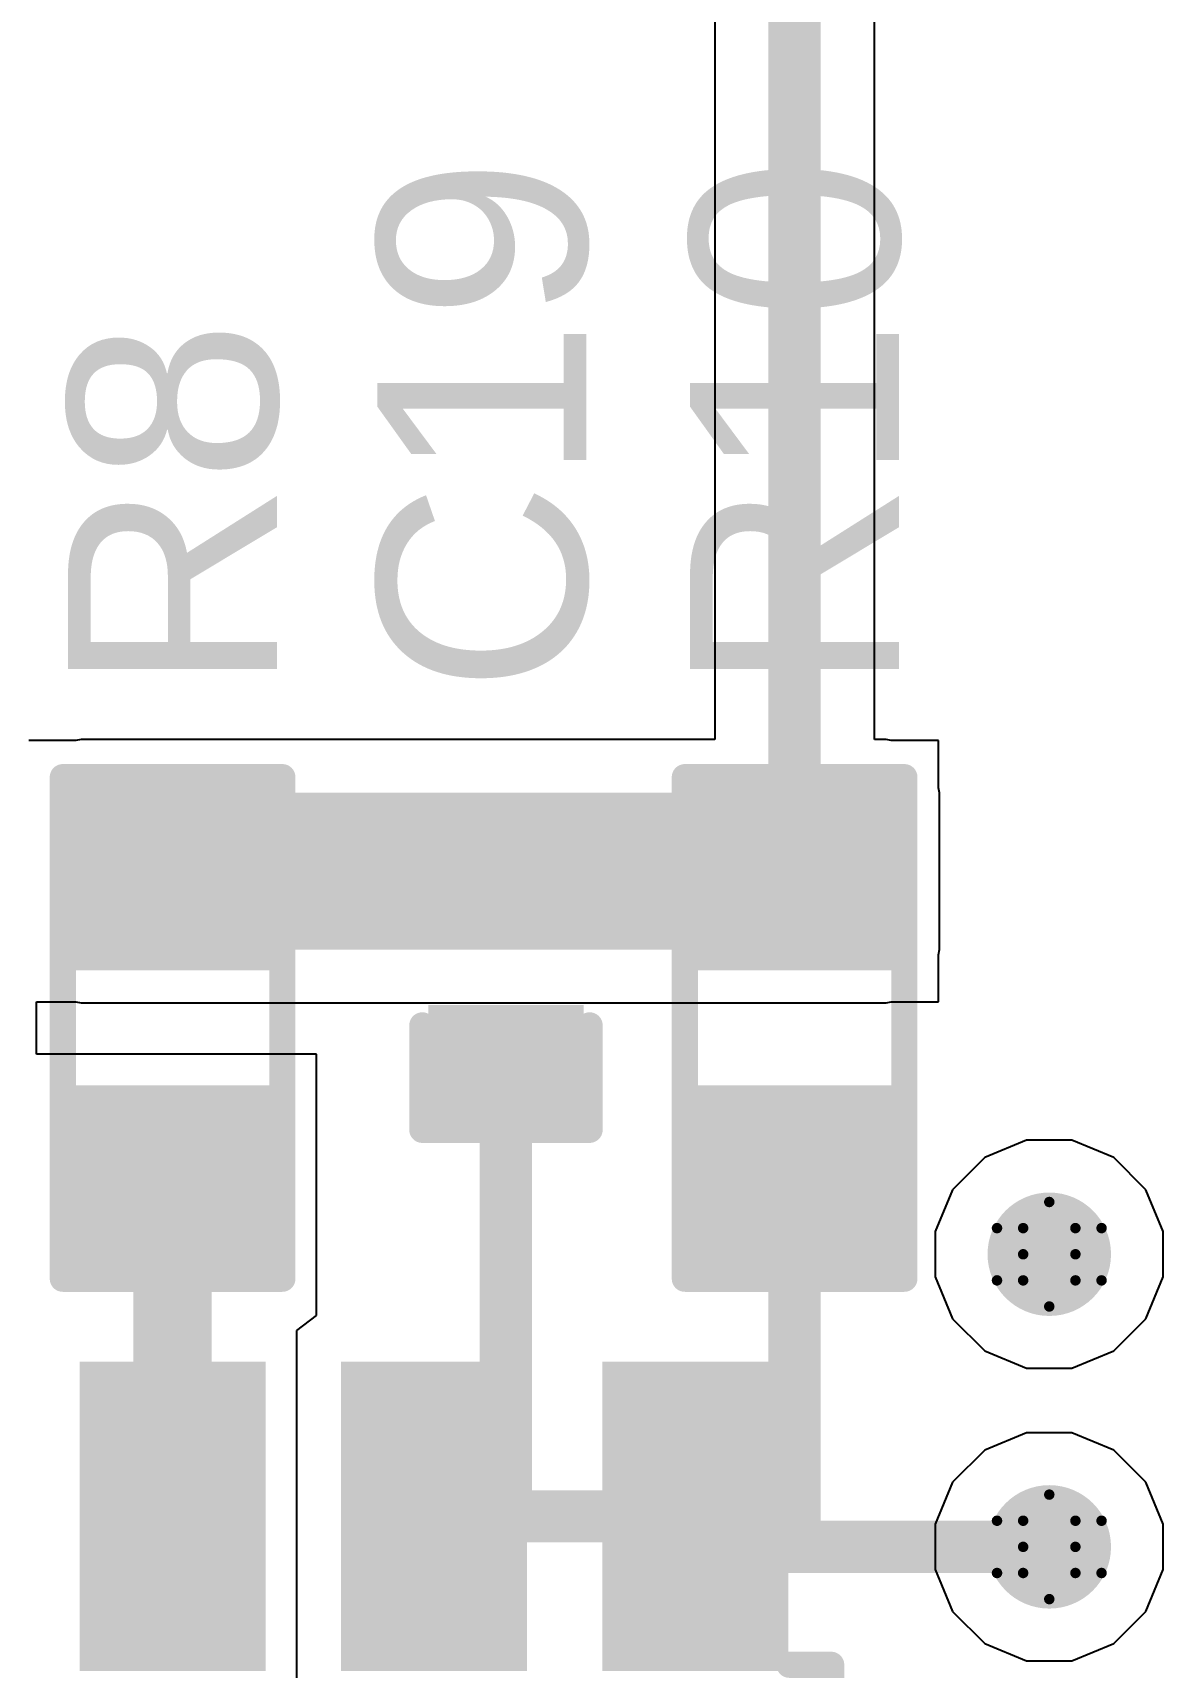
# Model space of a CAD drawing. Header units: inches. Extents: x 24 to 500, y 68 to 269.
# Drawn here: x 263.22 to 268.71, y 92.95 to 100.9 of the extents above; entities that cross this region are included whole.
import ezdxf

# ---------------------------------------------------------------- set-up
doc = ezdxf.new("R2010")
doc.units = ezdxf.units.IN
for name, color, linetype in [('Bottom Layer', 5, 'Continuous'), ('Drill Drawing', 1, 'Continuous'), ('Layer 1', 16, 'Continuous'), ('Layer 2', 76, 'Continuous'), ('Top Layer', 1, 'Continuous'), ('Top Overlay', 2, 'Continuous'), ('Top Paste', 8, 'Continuous'), ('Top Solder', 216, 'Continuous'), ('Via Holes', 16, 'Continuous')]:
    doc.layers.add(name, color=color, linetype=linetype)
doc.styles.add('Arial', font='', dxfattribs={"height": 0.2})
doc.styles.get('Arial').set_extended_font_data('Arial')

# ---------------------------------------------------------------- blocks, each defined once
blk = doc.blocks.new('R___0603_47')
at = {"layer": 'Top Layer'}
for points in [[(-0.3809999999999999, 0.44447968), (-0.3809999999999999, -0.44452032), (-1.143, -0.44452032), (-1.143, 0.44447968)], [(1.143, 0.44447968), (1.143, -0.44452032), (0.3809999999999999, -0.44452032), (0.3809999999999999, 0.44447968)]]:
    blk.add_hatch(color=1, dxfattribs=at).paths.add_polyline_path(points)
at = {"layer": 'Top Paste'}
for points in [[(-0.3809999999999999, 0.44447968), (-0.3809999999999999, -0.44452032), (-1.143, -0.44452032), (-1.143, 0.44447968)], [(1.143, 0.44447968), (1.143, -0.44452032), (0.3809999999999999, -0.44452032), (0.3809999999999999, 0.44447968)]]:
    blk.add_hatch(color=8, dxfattribs=at).paths.add_polyline_path(points)
at = {"layer": 'Top Solder'}
for points in [[(-0.2794, 0.54607968), (-0.2794, -0.54612032), (-1.2446, -0.54612032), (-1.2446, 0.54607968)], [(1.2446, 0.54607968), (1.2446, -0.54612032), (0.2794, -0.54612032), (0.2794, 0.54607968)]]:
    blk.add_hatch(color=216, dxfattribs=at).paths.add_polyline_path(points)
at = {"layer": 'Top Overlay'}
for points in [[(-1.2192, 0.5333796799999999, 0.127, 0.127, 0), (1.2192, 0.5333796799999999, 0.127, 0.127, 0)], [(-1.2192, 0.5333796799999999, 0.127, 0.127, 0), (-1.2192, -0.53342032, 0.127, 0.127, 0)], [(1.2192, 0.5333796799999999, 0.127, 0.127, 0), (1.2192, -0.53342032, 0.127, 0.127, 0)], [(-1.2192, -0.53342032, 0.127, 0.127, 0), (1.2192, -0.53342032, 0.127, 0.127, 0)]]:
    blk.add_lwpolyline(points, format="xyseb", dxfattribs=at)
for points in [[(-1.25095, 0.5333796799999999, 0.0635, 0.0635, 1), (-1.18745, 0.5333796799999999, 0.0635, 0.0635, 1)], [(-1.25095, 0.5333796799999999, 0.0635, 0.0635, 1), (-1.18745, 0.5333796799999999, 0.0635, 0.0635, 1)], [(1.18745, 0.5333796799999999, 0.0635, 0.0635, 1), (1.25095, 0.5333796799999999, 0.0635, 0.0635, 1)], [(1.18745, 0.5333796799999999, 0.0635, 0.0635, 1), (1.25095, 0.5333796799999999, 0.0635, 0.0635, 1)], [(-1.25095, -0.53342032, 0.0635, 0.0635, 1), (-1.18745, -0.53342032, 0.0635, 0.0635, 1)], [(-1.25095, -0.53342032, 0.0635, 0.0635, 1), (-1.18745, -0.53342032, 0.0635, 0.0635, 1)], [(1.18745, -0.53342032, 0.0635, 0.0635, 1), (1.25095, -0.53342032, 0.0635, 0.0635, 1)], [(1.18745, -0.53342032, 0.0635, 0.0635, 1), (1.25095, -0.53342032, 0.0635, 0.0635, 1)]]:
    blk.add_lwpolyline(points, format="xyseb", close=True, dxfattribs=at)
blk = doc.blocks.new('SOP_8_76')
at = {"layer": 'Top Layer'}
for points in [[(-3.39999955, 2.25498025), (-2.09999961, 2.25498025), (-2.09999961, 1.55497911), (-3.39999955, 1.55497911)], [(2.10001485, 2.25498025), (3.40001479, 2.25498025), (3.40001479, 1.55497911), (2.10001485, 1.55497911)], [(-3.39999955, 0.98498025), (-2.09999961, 0.98498025), (-2.09999961, 0.28497911), (-3.39999955, 0.28497911)], [(2.10001485, 0.98498025), (3.40001479, 0.98498025), (3.40001479, 0.28497911), (2.10001485, 0.28497911)], [(-3.39999955, -0.28501975), (-2.09999961, -0.28501975), (-2.09999961, -0.9850208899999999), (-3.39999955, -0.9850208899999999)], [(2.10001485, -0.28501975), (3.40001479, -0.28501975), (3.40001479, -0.9850208899999999), (2.10001485, -0.9850208899999999)], [(-3.39999955, -1.55501975), (-2.09999961, -1.55501975), (-2.09999961, -2.25502089), (-3.39999955, -2.25502089)], [(2.10001485, -1.55501975), (3.40001479, -1.55501975), (3.40001479, -2.25502089), (2.10001485, -2.25502089)]]:
    blk.add_hatch(color=1, dxfattribs=at).paths.add_polyline_path(points)
at = {"layer": 'Top Overlay'}
blk.add_hatch(color=2, dxfattribs=at).paths.add_polyline_path([(-1.97987158, 1.4727936), (-1.70047158, 1.4727936), (-1.70047158, 2.1331936), (-1.97987158, 2.1331936)])
at = {"layer": 'Top Paste'}
for points in [[(-3.39999955, 2.25498025), (-2.09999961, 2.25498025), (-2.09999961, 1.55497911), (-3.39999955, 1.55497911)], [(2.10001485, 2.25498025), (3.40001479, 2.25498025), (3.40001479, 1.55497911), (2.10001485, 1.55497911)], [(-3.39999955, 0.98498025), (-2.09999961, 0.98498025), (-2.09999961, 0.28497911), (-3.39999955, 0.28497911)], [(2.10001485, 0.98498025), (3.40001479, 0.98498025), (3.40001479, 0.28497911), (2.10001485, 0.28497911)], [(-3.39999955, -0.28501975), (-2.09999961, -0.28501975), (-2.09999961, -0.9850208899999999), (-3.39999955, -0.9850208899999999)], [(2.10001485, -0.28501975), (3.40001479, -0.28501975), (3.40001479, -0.9850208899999999), (2.10001485, -0.9850208899999999)], [(-3.39999955, -1.55501975), (-2.09999961, -1.55501975), (-2.09999961, -2.25502089), (-3.39999955, -2.25502089)], [(2.10001485, -1.55501975), (3.40001479, -1.55501975), (3.40001479, -2.25502089), (2.10001485, -2.25502089)]]:
    blk.add_hatch(color=8, dxfattribs=at).paths.add_polyline_path(points)
at = {"layer": 'Top Solder'}
for points in [[(-3.501599549999999, 2.356580249999999), (-1.99839961, 2.356580249999999), (-1.99839961, 1.45337911), (-3.501599549999999, 1.45337911)], [(1.99841485, 2.356580249999999), (3.50161479, 2.356580249999999), (3.50161479, 1.45337911), (1.99841485, 1.45337911)], [(-3.501599549999999, 1.08658025), (-1.99839961, 1.08658025), (-1.99839961, 0.18337911), (-3.501599549999999, 0.18337911)], [(1.99841485, 1.08658025), (3.50161479, 1.08658025), (3.50161479, 0.18337911), (1.99841485, 0.18337911)], [(-3.501599549999999, -0.18341975), (-1.99839961, -0.18341975), (-1.99839961, -1.08662089), (-3.501599549999999, -1.08662089)], [(1.99841485, -0.18341975), (3.50161479, -0.18341975), (3.50161479, -1.08662089), (1.99841485, -1.08662089)], [(-3.501599549999999, -1.45341975), (-1.99839961, -1.45341975), (-1.99839961, -2.35662089), (-3.501599549999999, -2.35662089)], [(1.99841485, -1.45341975), (3.50161479, -1.45341975), (3.50161479, -2.35662089), (1.99841485, -2.35662089)]]:
    blk.add_hatch(color=216, dxfattribs=at).paths.add_polyline_path(points)
at = {"layer": 'Top Overlay'}
for points in [[(-2.03559918, 2.56537968, 0.127, 0.127, 0), (2.02840082, 2.56537968, 0.127, 0.127, 0)], [(-2.03559918, 2.56537968, 0.127, 0.127, 0), (-2.03559918, 2.36217968, 0.127, 0.127, 0)], [(2.02840082, 2.56537968, 0.127, 0.127, 0), (2.02840082, 2.36217968, 0.127, 0.127, 0)], [(-3.68659918, 2.03197968, 0.127, 0.127, 0), (-3.55959918, 1.90497968, 0.127, 0.127, 0)], [(-3.68659918, 2.03197968, 0.127, 0.127, 0), (-3.68659918, 1.77797968, 0.127, 0.127, 0)], [(-3.55959918, 1.90497968, 0.127, 0.127, 0), (-3.68659918, 1.77797968, 0.127, 0.127, 0)], [(-2.03559918, -2.36222032, 0.127, 0.127, 0), (-2.03559918, -2.56542032, 0.127, 0.127, 0)], [(2.02840082, -2.36222032, 0.127, 0.127, 0), (2.02840082, -2.56542032, 0.127, 0.127, 0)], [(-2.03559918, -2.56542032, 0.127, 0.127, 0), (2.02840082, -2.56542032, 0.127, 0.127, 0)]]:
    blk.add_lwpolyline(points, format="xyseb", dxfattribs=at)
for points in [[(-2.06734918, 2.56537968, 0.0635, 0.0635, 1), (-2.00384918, 2.56537968, 0.0635, 0.0635, 1)], [(-2.06734918, 2.56537968, 0.0635, 0.0635, 1), (-2.00384918, 2.56537968, 0.0635, 0.0635, 1)], [(1.99665082, 2.56537968, 0.0635, 0.0635, 1), (2.06015082, 2.56537968, 0.0635, 0.0635, 1)], [(1.99665082, 2.56537968, 0.0635, 0.0635, 1), (2.06015082, 2.56537968, 0.0635, 0.0635, 1)], [(-2.06734918, 2.36217968, 0.0635, 0.0635, 1), (-2.00384918, 2.36217968, 0.0635, 0.0635, 1)], [(1.99665082, 2.36217968, 0.0635, 0.0635, 1), (2.06015082, 2.36217968, 0.0635, 0.0635, 1)], [(-3.71834918, 2.03197968, 0.0635, 0.0635, 1), (-3.65484918, 2.03197968, 0.0635, 0.0635, 1)], [(-3.71834918, 2.03197968, 0.0635, 0.0635, 1), (-3.65484918, 2.03197968, 0.0635, 0.0635, 1)], [(-3.59134918, 1.90497968, 0.0635, 0.0635, 1), (-3.52784918, 1.90497968, 0.0635, 0.0635, 1)], [(-3.59134918, 1.90497968, 0.0635, 0.0635, 1), (-3.52784918, 1.90497968, 0.0635, 0.0635, 1)], [(-3.71834918, 1.77797968, 0.0635, 0.0635, 1), (-3.65484918, 1.77797968, 0.0635, 0.0635, 1)], [(-3.71834918, 1.77797968, 0.0635, 0.0635, 1), (-3.65484918, 1.77797968, 0.0635, 0.0635, 1)], [(-2.06734918, -2.36222032, 0.0635, 0.0635, 1), (-2.00384918, -2.36222032, 0.0635, 0.0635, 1)], [(1.99665082, -2.36222032, 0.0635, 0.0635, 1), (2.06015082, -2.36222032, 0.0635, 0.0635, 1)], [(-2.06734918, -2.56542032, 0.0635, 0.0635, 1), (-2.00384918, -2.56542032, 0.0635, 0.0635, 1)], [(-2.06734918, -2.56542032, 0.0635, 0.0635, 1), (-2.00384918, -2.56542032, 0.0635, 0.0635, 1)], [(1.99665082, -2.56542032, 0.0635, 0.0635, 1), (2.06015082, -2.56542032, 0.0635, 0.0635, 1)], [(1.99665082, -2.56542032, 0.0635, 0.0635, 1), (2.06015082, -2.56542032, 0.0635, 0.0635, 1)]]:
    blk.add_lwpolyline(points, format="xyseb", close=True, dxfattribs=at)
blk = doc.blocks.new('R___0603_147')
at = {"layer": 'Top Layer'}
for points in [[(-0.3809999999999999, 0.44452032), (-0.3809999999999999, -0.44447968), (-1.143, -0.44447968), (-1.143, 0.44452032)], [(1.143, 0.44452032), (1.143, -0.44447968), (0.3809999999999999, -0.44447968), (0.3809999999999999, 0.44452032)]]:
    blk.add_hatch(color=1, dxfattribs=at).paths.add_polyline_path(points)
at = {"layer": 'Top Paste'}
for points in [[(-0.3809999999999999, 0.44452032), (-0.3809999999999999, -0.44447968), (-1.143, -0.44447968), (-1.143, 0.44452032)], [(1.143, 0.44452032), (1.143, -0.44447968), (0.3809999999999999, -0.44447968), (0.3809999999999999, 0.44452032)]]:
    blk.add_hatch(color=8, dxfattribs=at).paths.add_polyline_path(points)
at = {"layer": 'Top Solder'}
for points in [[(-0.2794, 0.54612032), (-0.2794, -0.54607968), (-1.2446, -0.54607968), (-1.2446, 0.54612032)], [(1.2446, 0.54612032), (1.2446, -0.54607968), (0.2794, -0.54607968), (0.2794, 0.54612032)]]:
    blk.add_hatch(color=216, dxfattribs=at).paths.add_polyline_path(points)
at = {"layer": 'Top Overlay'}
for points in [[(-1.2192, -0.5333796799999999, 0.127, 0.127, 0), (-1.2192, 0.53342032, 0.127, 0.127, 0)], [(1.2192, 0.53342032, 0.127, 0.127, 0), (-1.2192, 0.53342032, 0.127, 0.127, 0)], [(1.2192, -0.5333796799999999, 0.127, 0.127, 0), (1.2192, 0.53342032, 0.127, 0.127, 0)], [(1.2192, -0.5333796799999999, 0.127, 0.127, 0), (-1.2192, -0.5333796799999999, 0.127, 0.127, 0)]]:
    blk.add_lwpolyline(points, format="xyseb", dxfattribs=at)
for points in [[(-1.25095, 0.53342032, 0.0635, 0.0635, 1), (-1.18745, 0.53342032, 0.0635, 0.0635, 1)], [(-1.25095, 0.53342032, 0.0635, 0.0635, 1), (-1.18745, 0.53342032, 0.0635, 0.0635, 1)], [(1.18745, 0.53342032, 0.0635, 0.0635, 1), (1.25095, 0.53342032, 0.0635, 0.0635, 1)], [(1.18745, 0.53342032, 0.0635, 0.0635, 1), (1.25095, 0.53342032, 0.0635, 0.0635, 1)], [(-1.25095, -0.5333796799999999, 0.0635, 0.0635, 1), (-1.18745, -0.5333796799999999, 0.0635, 0.0635, 1)], [(-1.25095, -0.5333796799999999, 0.0635, 0.0635, 1), (-1.18745, -0.5333796799999999, 0.0635, 0.0635, 1)], [(1.18745, -0.5333796799999999, 0.0635, 0.0635, 1), (1.25095, -0.5333796799999999, 0.0635, 0.0635, 1)], [(1.18745, -0.5333796799999999, 0.0635, 0.0635, 1), (1.25095, -0.5333796799999999, 0.0635, 0.0635, 1)]]:
    blk.add_lwpolyline(points, format="xyseb", close=True, dxfattribs=at)
blk = doc.blocks.new('C___0402_257')
at = {"layer": 'Top Layer'}
for points in [[(-0.6985, -0.31752032), (-0.6985, 0.3174796799999999), (-0.2413000000000001, 0.31747968), (-0.2412999999999999, -0.3175203199999999)], [(0.2413000000000001, -0.31752032), (0.2412999999999999, 0.3174796799999999), (0.6985, 0.31747968), (0.6985, -0.3175203199999999)]]:
    blk.add_hatch(color=1, dxfattribs=at).paths.add_polyline_path(points)
at = {"layer": 'Top Paste'}
for points in [[(-0.6985, -0.31752032), (-0.6985, 0.3174796799999999), (-0.2413000000000001, 0.31747968), (-0.2412999999999999, -0.3175203199999999)], [(0.2413000000000001, -0.31752032), (0.2412999999999999, 0.3174796799999999), (0.6985, 0.31747968), (0.6985, -0.3175203199999999)]]:
    blk.add_hatch(color=8, dxfattribs=at).paths.add_polyline_path(points)
at = {"layer": 'Top Solder'}
for points in [[(-0.7584998799999999, -0.3775202), (-0.7584998799999999, 0.3774795599999999), (-0.1813001200000001, 0.37747956), (-0.1813001199999999, -0.3775201999999999)], [(0.1813001200000001, -0.3775202), (0.1813001199999999, 0.3774795599999999), (0.7584998799999999, 0.37747956), (0.7584998799999999, -0.3775201999999999)]]:
    blk.add_hatch(color=216, dxfattribs=at).paths.add_polyline_path(points)
at = {"layer": 'Top Overlay'}
for points in [[(-0.2794, 0.40637968, 0.127, 0.127, 0), (-0.7874, 0.40637968, 0.127, 0.127, 0)], [(-0.7874, -0.4064203199999999, 0.127, 0.127, 0), (-0.7874, 0.40637968, 0.127, 0.127, 0)], [(0.7874, 0.40637968, 0.127, 0.127, 0), (0.2794, 0.40637968, 0.127, 0.127, 0)], [(0.7874, -0.4064203199999999, 0.127, 0.127, 0), (0.7874, 0.40637968, 0.127, 0.127, 0)], [(-0.2794, -0.4064203199999999, 0.127, 0.127, 0), (-0.7874, -0.4064203199999999, 0.127, 0.127, 0)], [(0.7874, -0.4064203199999999, 0.127, 0.127, 0), (0.2794, -0.4064203199999999, 0.127, 0.127, 0)]]:
    blk.add_lwpolyline(points, format="xyseb", dxfattribs=at)
for points in [[(-0.8191499999999999, 0.40637968, 0.0635, 0.0635, 1), (-0.7556499999999999, 0.40637968, 0.0635, 0.0635, 1)], [(-0.8191499999999999, 0.40637968, 0.0635, 0.0635, 1), (-0.7556499999999999, 0.40637968, 0.0635, 0.0635, 1)], [(-0.31115, 0.40637968, 0.0635, 0.0635, 1), (-0.24765, 0.40637968, 0.0635, 0.0635, 1)], [(0.24765, 0.40637968, 0.0635, 0.0635, 1), (0.31115, 0.40637968, 0.0635, 0.0635, 1)], [(0.7556499999999999, 0.40637968, 0.0635, 0.0635, 1), (0.8191499999999999, 0.40637968, 0.0635, 0.0635, 1)], [(0.7556499999999999, 0.40637968, 0.0635, 0.0635, 1), (0.8191499999999999, 0.40637968, 0.0635, 0.0635, 1)], [(-0.8191499999999999, -0.4064203199999999, 0.0635, 0.0635, 1), (-0.7556499999999999, -0.4064203199999999, 0.0635, 0.0635, 1)], [(-0.8191499999999999, -0.4064203199999999, 0.0635, 0.0635, 1), (-0.7556499999999999, -0.4064203199999999, 0.0635, 0.0635, 1)], [(-0.31115, -0.4064203199999999, 0.0635, 0.0635, 1), (-0.24765, -0.4064203199999999, 0.0635, 0.0635, 1)], [(0.24765, -0.4064203199999999, 0.0635, 0.0635, 1), (0.31115, -0.4064203199999999, 0.0635, 0.0635, 1)], [(0.7556499999999999, -0.4064203199999999, 0.0635, 0.0635, 1), (0.8191499999999999, -0.4064203199999999, 0.0635, 0.0635, 1)], [(0.7556499999999999, -0.4064203199999999, 0.0635, 0.0635, 1), (0.8191499999999999, -0.4064203199999999, 0.0635, 0.0635, 1)]]:
    blk.add_lwpolyline(points, format="xyseb", close=True, dxfattribs=at)

msp = doc.modelspace()

# ---------------------------------------------------------------- hatches: boundary and pattern name
at = {"layer": 'Bottom Layer'}
h = msp.add_hatch(color=5, dxfattribs=at)
edge = h.paths.add_edge_path()
edge.add_arc((268.15488152, 94.96278188), 0.2999994, 0, 360)
h = msp.add_hatch(color=5, dxfattribs=at)
edge = h.paths.add_edge_path()
edge.add_arc((268.15488152, 93.54038188), 0.2999994, 0, 360)
at = {"layer": 'Layer 1'}
h = msp.add_hatch(color=16, dxfattribs=at)
edge = h.paths.add_edge_path()
edge.add_arc((268.15488152, 94.96278188), 0.2999994, 0, 360)
h = msp.add_hatch(color=16, dxfattribs=at)
edge = h.paths.add_edge_path()
edge.add_arc((268.15488152, 93.54038188), 0.2999994, 0, 360)
at = {"layer": 'Layer 2'}
h = msp.add_hatch(color=76, dxfattribs=at)
edge = h.paths.add_edge_path()
edge.add_arc((268.15488152, 94.96278188), 0.2999994, 0, 360)
h = msp.add_hatch(color=76, dxfattribs=at)
edge = h.paths.add_edge_path()
edge.add_arc((268.15488152, 93.54038188), 0.2999994, 0, 360)
at = {"layer": 'Top Layer'}
msp.add_hatch(color=1, dxfattribs=at).paths.add_polyline_path([(263.4502732, 96.4438), (267.3618732, 96.4438), (267.3618732, 97.2058), (263.4502732, 97.2058)])
h = msp.add_hatch(color=1, dxfattribs=at)
edge = h.paths.add_edge_path()
edge.add_arc((268.15488152, 94.96278188), 0.2999994, 0, 360)
h = msp.add_hatch(color=1, dxfattribs=at)
edge = h.paths.add_edge_path()
edge.add_arc((268.15488152, 93.54038188), 0.2999994, 0, 360)
at = {"layer": 'Via Holes'}
h = msp.add_hatch(color=7, dxfattribs=at)
edge = h.paths.add_edge_path()
edge.add_arc((268.15488152, 94.96278188), 0.1499997, 0, 360)
h = msp.add_hatch(color=7, dxfattribs=at)
edge = h.paths.add_edge_path()
edge.add_arc((268.15488152, 93.54038188), 0.1499997, 0, 360)

# ---------------------------------------------------------------- linework, layer by layer
at = {"layer": 'Bottom Layer'}
for p, q in [((268.0446836199999, 95.51678127999999), (267.84106706, 95.43244057999999)), ((268.26507942, 95.51678127999999), (268.0446836199999, 95.51678127999999)), ((268.46869598, 95.43244057999999), (268.26507942, 95.51678127999999)), ((267.84106706, 95.43244057999999), (267.68522282, 95.27659634)), ((268.62454022, 95.27659634), (268.46869598, 95.43244057999999)), ((267.68522282, 95.27659634), (267.60088212, 95.07297978)), ((268.70888092, 95.07297978), (268.62454022, 95.27659634)), ((267.60088212, 95.07297978), (267.60088212, 94.85258398)), ((268.70888092, 94.85258398), (268.70888092, 95.07297978)), ((267.60088212, 94.85258398), (267.68522282, 94.64896741999999)), ((268.62454022, 94.64896741999999), (268.70888092, 94.85258398)), ((267.68522282, 94.64896741999999), (267.84106706, 94.49312318)), ((268.46869598, 94.49312318), (268.62454022, 94.64896741999999)), ((267.84106706, 94.49312318), (268.0446836199999, 94.40878248)), ((268.26507942, 94.40878248), (268.46869598, 94.49312318)), ((268.0446836199999, 94.40878248), (268.26507942, 94.40878248)), ((268.0446836199999, 94.09438128), (267.84106706, 94.01004058)), ((268.26507942, 94.09438128), (268.0446836199999, 94.09438128)), ((268.46869598, 94.01004058), (268.26507942, 94.09438128)), ((267.84106706, 94.01004058), (267.68522282, 93.85419634)), ((268.62454022, 93.85419634), (268.46869598, 94.01004058)), ((267.68522282, 93.85419634), (267.60088212, 93.65057978)), ((268.70888092, 93.65057978), (268.62454022, 93.85419634)), ((267.60088212, 93.65057978), (267.60088212, 93.43018398)), ((268.70888092, 93.43018398), (268.70888092, 93.65057978)), ((267.60088212, 93.43018398), (267.68522282, 93.22656742)), ((268.62454022, 93.22656742), (268.70888092, 93.43018398)), ((267.68522282, 93.22656742), (267.84106706, 93.07072318)), ((268.46869598, 93.07072318), (268.62454022, 93.22656742)), ((267.84106706, 93.07072318), (268.0446836199999, 92.98638247999999)), ((268.26507942, 92.98638247999999), (268.46869598, 93.07072318)), ((268.0446836199999, 92.98638247999999), (268.26507942, 92.98638247999999))]:
    msp.add_line(p, q, dxfattribs=at)
at = {"layer": 'Drill Drawing'}
for points in [[(268.02788152, 95.08978187999999, 0.0508, 0.0508, 0), (268.15488152, 95.21678187999998, 0.0508, 0.0508, 0)], [(268.15488152, 95.21678187999998, 0.0508, 0.0508, 0), (268.28188152, 95.08978187999999, 0.0508, 0.0508, 0)], [(267.90088152, 95.08978187999999, 0.0508, 0.0508, 0), (268.02788152, 94.96278188, 0.0508, 0.0508, 0)], [(267.90088152, 95.08978187999999, 0.0508, 0.0508, 0), (268.02788152, 95.08978187999999, 0.0508, 0.0508, 0)], [(268.28188152, 95.08978187999999, 0.0508, 0.0508, 0), (268.40888152, 95.08978187999999, 0.0508, 0.0508, 0)], [(268.28188152, 94.96278188, 0.0508, 0.0508, 0), (268.40888152, 95.08978187999999, 0.0508, 0.0508, 0)], [(267.90088152, 94.83578188, 0.0508, 0.0508, 0), (268.02788152, 94.96278188, 0.0508, 0.0508, 0)], [(268.28188152, 94.96278188, 0.0508, 0.0508, 0), (268.40888152, 94.83578188, 0.0508, 0.0508, 0)], [(267.90088152, 94.83578188, 0.0508, 0.0508, 0), (268.02788152, 94.83578188, 0.0508, 0.0508, 0)], [(268.02788152, 94.83578188, 0.0508, 0.0508, 0), (268.15488152, 94.70878187999999, 0.0508, 0.0508, 0)], [(268.15488152, 94.70878187999999, 0.0508, 0.0508, 0), (268.28188152, 94.83578188, 0.0508, 0.0508, 0)], [(268.28188152, 94.83578188, 0.0508, 0.0508, 0), (268.40888152, 94.83578188, 0.0508, 0.0508, 0)], [(268.02788152, 93.66738188, 0.0508, 0.0508, 0), (268.15488152, 93.79438188, 0.0508, 0.0508, 0)], [(268.15488152, 93.79438188, 0.0508, 0.0508, 0), (268.28188152, 93.66738188, 0.0508, 0.0508, 0)], [(267.90088152, 93.66738188, 0.0508, 0.0508, 0), (268.02788152, 93.54038188, 0.0508, 0.0508, 0)], [(267.90088152, 93.66738188, 0.0508, 0.0508, 0), (268.02788152, 93.66738188, 0.0508, 0.0508, 0)], [(268.28188152, 93.66738188, 0.0508, 0.0508, 0), (268.40888152, 93.66738188, 0.0508, 0.0508, 0)], [(268.28188152, 93.54038188, 0.0508, 0.0508, 0), (268.40888152, 93.66738188, 0.0508, 0.0508, 0)], [(267.90088152, 93.41338188, 0.0508, 0.0508, 0), (268.02788152, 93.54038188, 0.0508, 0.0508, 0)], [(268.28188152, 93.54038188, 0.0508, 0.0508, 0), (268.40888152, 93.41338188, 0.0508, 0.0508, 0)], [(267.90088152, 93.41338188, 0.0508, 0.0508, 0), (268.02788152, 93.41338188, 0.0508, 0.0508, 0)], [(268.02788152, 93.41338188, 0.0508, 0.0508, 0), (268.15488152, 93.28638188, 0.0508, 0.0508, 0)], [(268.15488152, 93.28638188, 0.0508, 0.0508, 0), (268.28188152, 93.41338188, 0.0508, 0.0508, 0)], [(268.28188152, 93.41338188, 0.0508, 0.0508, 0), (268.40888152, 93.41338188, 0.0508, 0.0508, 0)]]:
    msp.add_lwpolyline(points, format="xyseb", dxfattribs=at)
for points in [[(268.14218152, 95.21678187999998, 0.0254, 0.0254, 1), (268.16758152, 95.21678187999998, 0.0254, 0.0254, 1)], [(268.14218152, 95.21678187999998, 0.0254, 0.0254, 1), (268.16758152, 95.21678187999998, 0.0254, 0.0254, 1)], [(267.88818152, 95.08978187999999, 0.0254, 0.0254, 1), (267.91358152, 95.08978187999999, 0.0254, 0.0254, 1)], [(267.88818152, 95.08978187999999, 0.0254, 0.0254, 1), (267.91358152, 95.08978187999999, 0.0254, 0.0254, 1)], [(268.0151815199999, 95.08978187999999, 0.0254, 0.0254, 1), (268.04058152, 95.08978187999999, 0.0254, 0.0254, 1)], [(268.0151815199999, 95.08978187999999, 0.0254, 0.0254, 1), (268.04058152, 95.08978187999999, 0.0254, 0.0254, 1)], [(268.26918152, 95.08978187999999, 0.0254, 0.0254, 1), (268.29458152, 95.08978187999999, 0.0254, 0.0254, 1)], [(268.26918152, 95.08978187999999, 0.0254, 0.0254, 1), (268.29458152, 95.08978187999999, 0.0254, 0.0254, 1)], [(268.39618152, 95.08978187999999, 0.0254, 0.0254, 1), (268.42158152, 95.08978187999999, 0.0254, 0.0254, 1)], [(268.39618152, 95.08978187999999, 0.0254, 0.0254, 1), (268.42158152, 95.08978187999999, 0.0254, 0.0254, 1)], [(268.0151815199999, 94.96278188, 0.0254, 0.0254, 1), (268.04058152, 94.96278188, 0.0254, 0.0254, 1)], [(268.0151815199999, 94.96278188, 0.0254, 0.0254, 1), (268.04058152, 94.96278188, 0.0254, 0.0254, 1)], [(268.26918152, 94.96278188, 0.0254, 0.0254, 1), (268.29458152, 94.96278188, 0.0254, 0.0254, 1)], [(268.26918152, 94.96278188, 0.0254, 0.0254, 1), (268.29458152, 94.96278188, 0.0254, 0.0254, 1)], [(267.88818152, 94.83578188, 0.0254, 0.0254, 1), (267.91358152, 94.83578188, 0.0254, 0.0254, 1)], [(267.88818152, 94.83578188, 0.0254, 0.0254, 1), (267.91358152, 94.83578188, 0.0254, 0.0254, 1)], [(268.0151815199999, 94.83578188, 0.0254, 0.0254, 1), (268.04058152, 94.83578188, 0.0254, 0.0254, 1)], [(268.0151815199999, 94.83578188, 0.0254, 0.0254, 1), (268.04058152, 94.83578188, 0.0254, 0.0254, 1)], [(268.26918152, 94.83578188, 0.0254, 0.0254, 1), (268.29458152, 94.83578188, 0.0254, 0.0254, 1)], [(268.26918152, 94.83578188, 0.0254, 0.0254, 1), (268.29458152, 94.83578188, 0.0254, 0.0254, 1)], [(268.39618152, 94.83578188, 0.0254, 0.0254, 1), (268.42158152, 94.83578188, 0.0254, 0.0254, 1)], [(268.39618152, 94.83578188, 0.0254, 0.0254, 1), (268.42158152, 94.83578188, 0.0254, 0.0254, 1)], [(268.14218152, 94.70878187999999, 0.0254, 0.0254, 1), (268.16758152, 94.70878187999999, 0.0254, 0.0254, 1)], [(268.14218152, 94.70878187999999, 0.0254, 0.0254, 1), (268.16758152, 94.70878187999999, 0.0254, 0.0254, 1)], [(268.14218152, 93.79438188, 0.0254, 0.0254, 1), (268.16758152, 93.79438188, 0.0254, 0.0254, 1)], [(268.14218152, 93.79438188, 0.0254, 0.0254, 1), (268.16758152, 93.79438188, 0.0254, 0.0254, 1)], [(267.88818152, 93.66738188, 0.0254, 0.0254, 1), (267.91358152, 93.66738188, 0.0254, 0.0254, 1)], [(267.88818152, 93.66738188, 0.0254, 0.0254, 1), (267.91358152, 93.66738188, 0.0254, 0.0254, 1)], [(268.0151815199999, 93.66738188, 0.0254, 0.0254, 1), (268.04058152, 93.66738188, 0.0254, 0.0254, 1)], [(268.0151815199999, 93.66738188, 0.0254, 0.0254, 1), (268.04058152, 93.66738188, 0.0254, 0.0254, 1)], [(268.26918152, 93.66738188, 0.0254, 0.0254, 1), (268.29458152, 93.66738188, 0.0254, 0.0254, 1)], [(268.26918152, 93.66738188, 0.0254, 0.0254, 1), (268.29458152, 93.66738188, 0.0254, 0.0254, 1)], [(268.39618152, 93.66738188, 0.0254, 0.0254, 1), (268.42158152, 93.66738188, 0.0254, 0.0254, 1)], [(268.39618152, 93.66738188, 0.0254, 0.0254, 1), (268.42158152, 93.66738188, 0.0254, 0.0254, 1)], [(268.0151815199999, 93.54038188, 0.0254, 0.0254, 1), (268.04058152, 93.54038188, 0.0254, 0.0254, 1)], [(268.0151815199999, 93.54038188, 0.0254, 0.0254, 1), (268.04058152, 93.54038188, 0.0254, 0.0254, 1)], [(268.26918152, 93.54038188, 0.0254, 0.0254, 1), (268.29458152, 93.54038188, 0.0254, 0.0254, 1)], [(268.26918152, 93.54038188, 0.0254, 0.0254, 1), (268.29458152, 93.54038188, 0.0254, 0.0254, 1)], [(267.88818152, 93.41338188, 0.0254, 0.0254, 1), (267.91358152, 93.41338188, 0.0254, 0.0254, 1)], [(267.88818152, 93.41338188, 0.0254, 0.0254, 1), (267.91358152, 93.41338188, 0.0254, 0.0254, 1)], [(268.0151815199999, 93.41338188, 0.0254, 0.0254, 1), (268.04058152, 93.41338188, 0.0254, 0.0254, 1)], [(268.0151815199999, 93.41338188, 0.0254, 0.0254, 1), (268.04058152, 93.41338188, 0.0254, 0.0254, 1)], [(268.26918152, 93.41338188, 0.0254, 0.0254, 1), (268.29458152, 93.41338188, 0.0254, 0.0254, 1)], [(268.26918152, 93.41338188, 0.0254, 0.0254, 1), (268.29458152, 93.41338188, 0.0254, 0.0254, 1)], [(268.39618152, 93.41338188, 0.0254, 0.0254, 1), (268.42158152, 93.41338188, 0.0254, 0.0254, 1)], [(268.39618152, 93.41338188, 0.0254, 0.0254, 1), (268.42158152, 93.41338188, 0.0254, 0.0254, 1)], [(268.14218152, 93.28638188, 0.0254, 0.0254, 1), (268.16758152, 93.28638188, 0.0254, 0.0254, 1)], [(268.14218152, 93.28638188, 0.0254, 0.0254, 1), (268.16758152, 93.28638188, 0.0254, 0.0254, 1)]]:
    msp.add_lwpolyline(points, format="xyseb", close=True, dxfattribs=at)
at = {"layer": 'Layer 2'}
for p, q in [((268.0446836199999, 95.51678127999999), (267.84106706, 95.43244057999999)), ((268.26507942, 95.51678127999999), (268.0446836199999, 95.51678127999999)), ((268.46869598, 95.43244057999999), (268.26507942, 95.51678127999999)), ((267.84106706, 95.43244057999999), (267.68522282, 95.27659634)), ((268.62454022, 95.27659634), (268.46869598, 95.43244057999999)), ((267.68522282, 95.27659634), (267.60088212, 95.07297978)), ((268.70888092, 95.07297978), (268.62454022, 95.27659634)), ((267.60088212, 95.07297978), (267.60088212, 94.85258398)), ((268.70888092, 94.85258398), (268.70888092, 95.07297978)), ((267.60088212, 94.85258398), (267.68522282, 94.64896741999999)), ((268.62454022, 94.64896741999999), (268.70888092, 94.85258398)), ((267.68522282, 94.64896741999999), (267.84106706, 94.49312318)), ((268.46869598, 94.49312318), (268.62454022, 94.64896741999999)), ((267.84106706, 94.49312318), (268.0446836199999, 94.40878248)), ((268.26507942, 94.40878248), (268.46869598, 94.49312318)), ((268.0446836199999, 94.40878248), (268.26507942, 94.40878248)), ((268.0446836199999, 94.09438128), (267.84106706, 94.01004058)), ((268.26507942, 94.09438128), (268.0446836199999, 94.09438128)), ((268.46869598, 94.01004058), (268.26507942, 94.09438128)), ((267.84106706, 94.01004058), (267.68522282, 93.85419634)), ((268.62454022, 93.85419634), (268.46869598, 94.01004058)), ((267.68522282, 93.85419634), (267.60088212, 93.65057978)), ((268.70888092, 93.65057978), (268.62454022, 93.85419634)), ((267.60088212, 93.65057978), (267.60088212, 93.43018398)), ((268.70888092, 93.43018398), (268.70888092, 93.65057978)), ((267.60088212, 93.43018398), (267.68522282, 93.22656742)), ((268.62454022, 93.22656742), (268.70888092, 93.43018398)), ((267.68522282, 93.22656742), (267.84106706, 93.07072318)), ((268.46869598, 93.07072318), (268.62454022, 93.22656742)), ((267.84106706, 93.07072318), (268.0446836199999, 92.98638247999999)), ((268.26507942, 92.98638247999999), (268.46869598, 93.07072318)), ((268.0446836199999, 92.98638247999999), (268.26507942, 92.98638247999999))]:
    msp.add_line(p, q, dxfattribs=at)
at = {"layer": 'Top Layer'}
for p, q in [((266.5289081399999, 130.466592), (266.5289081399999, 97.46477586)), ((267.30583826, 97.46477586), (267.30583826, 130.466592)), ((263.42525674, 97.4598), (263.1962732, 97.4598)), ((263.4502732, 97.46477586), (263.42525674, 97.4598)), ((266.5289081399999, 97.46477586), (263.4502732, 97.46477586)), ((267.3618732, 97.46477586), (267.30583826, 97.46477586)), ((267.38688966, 97.4598), (267.3618732, 97.46477586)), ((267.6158732, 97.4598), (267.38688966, 97.4598)), ((267.6158732, 97.23081646), (267.6158732, 97.4598)), ((267.62084906, 97.2058), (267.6158732, 97.23081646)), ((267.62084906, 96.4438), (267.62084906, 97.2058)), ((267.6158732, 96.41878353999999), (267.62084906, 96.4438)), ((267.6158732, 96.18979999999999), (267.6158732, 96.41878353999999)), ((263.2337509, 95.9358), (263.2337509, 96.18979999999999)), ((263.2337509, 96.18979999999999), (263.42525674, 96.18979999999999)), ((263.42525674, 96.18979999999999), (263.4502732, 96.18482413999999)), ((263.4502732, 96.18482413999999), (267.3618732, 96.18482413999999)), ((267.3618732, 96.18482413999999), (267.38688966, 96.18979999999999)), ((267.38688966, 96.18979999999999), (267.6158732, 96.18979999999999)), ((264.5932732, 95.9358), (263.2337509, 95.9358)), ((264.5932732, 94.66579999999999), (264.5932732, 95.9358)), ((264.4987725, 94.59281055999999), (264.59327574, 94.66579999999999)), ((264.59327574, 94.66579999999999), (264.5932732, 94.66579999999999)), ((264.4987725, 92.7848157), (264.4987725, 94.59281055999999))]:
    msp.add_line(p, q, dxfattribs=at)
for points in [[(266.9173732, 96.8248, 0.254, 0.254, 0), (266.9173732, 130.466592, 0.254, 0.254, 0)], [(265.5147344, 93.68885503999999, 0.254, 0.254, 0), (265.5147344, 95.88499999999999, 0.254, 0.254, 0)], [(263.8947732, 93.6888144, 0.3809999999999999, 0.3809999999999999, 0), (263.8947732, 95.3008, 0.3809999999999999, 0.3809999999999999, 0)], [(266.9173732, 93.54037934, 0.254, 0.254, 0), (266.9173732, 95.3008, 0.254, 0.254, 0)], [(265.5147344, 93.68885503999999, 0.254, 0.254, 0), (265.51477504, 93.6888144, 0.254, 0.254, 0)], [(265.51477504, 93.6888144, 0.254, 0.254, 0), (266.4347732, 93.6888144, 0.254, 0.254, 0)], [(266.4347732, 93.6888144, 0.254, 0.254, 0), (266.58320826, 93.54037934, 0.254, 0.254, 0)], [(266.58320826, 93.54037934, 0.254, 0.254, 0), (266.9173732, 93.54037934, 0.254, 0.254, 0)], [(266.9173732, 93.54037934, 0.254, 0.254, 0), (268.15487898, 93.54037934, 0.254, 0.254, 0)]]:
    msp.add_lwpolyline(points, format="xyseb", dxfattribs=at)
for points in [[(266.8538732, 96.8248, 0.127, 0.127, 1), (266.9808732, 96.8248, 0.127, 0.127, 1)], [(265.4512344, 95.88499999999999, 0.127, 0.127, 1), (265.5782344, 95.88499999999999, 0.127, 0.127, 1)], [(263.7995232, 95.3008, 0.1905, 0.1905, 1), (263.9900232, 95.3008, 0.1905, 0.1905, 1)], [(266.8538732, 95.3008, 0.127, 0.127, 1), (266.9808732, 95.3008, 0.127, 0.127, 1)], [(263.7995232, 93.6888144, 0.1905, 0.1905, 1), (263.9900232, 93.6888144, 0.1905, 0.1905, 1)], [(265.4512344, 93.68885503999999, 0.127, 0.127, 1), (265.5782344, 93.68885503999999, 0.127, 0.127, 1)], [(265.4512344, 93.68885503999999, 0.127, 0.127, 1), (265.5782344, 93.68885503999999, 0.127, 0.127, 1)], [(265.45127504, 93.6888144, 0.127, 0.127, 1), (265.57827504, 93.6888144, 0.127, 0.127, 1)], [(265.45127504, 93.6888144, 0.127, 0.127, 1), (265.57827504, 93.6888144, 0.127, 0.127, 1)], [(266.3712732, 93.6888144, 0.127, 0.127, 1), (266.4982732, 93.6888144, 0.127, 0.127, 1)], [(266.3712732, 93.6888144, 0.127, 0.127, 1), (266.4982732, 93.6888144, 0.127, 0.127, 1)], [(266.51970826, 93.54037934, 0.127, 0.127, 1), (266.64670826, 93.54037934, 0.127, 0.127, 1)], [(266.51970826, 93.54037934, 0.127, 0.127, 1), (266.64670826, 93.54037934, 0.127, 0.127, 1)], [(266.8538732, 93.54037934, 0.127, 0.127, 1), (266.9808732, 93.54037934, 0.127, 0.127, 1)], [(266.8538732, 93.54037934, 0.127, 0.127, 1), (266.9808732, 93.54037934, 0.127, 0.127, 1)], [(266.8538732, 93.54037934, 0.127, 0.127, 1), (266.9808732, 93.54037934, 0.127, 0.127, 1)], [(268.09137898, 93.54037934, 0.127, 0.127, 1), (268.21837898, 93.54037934, 0.127, 0.127, 1)]]:
    msp.add_lwpolyline(points, format="xyseb", close=True, dxfattribs=at)

# ---------------------------------------------------------------- block references
for name, p, rotation in [('R___0603_47', (263.89475288, 96.0628), 90), ('R___0603_147', (266.91735288, 96.0628), 270), ('C___0402_257', (265.51475472, 96.35489999999999), 270), ('SOP_8_76', (264.52975288, 90.93879958), 90)]:
    msp.add_blockref(name, p, dxfattribs=dict(rotation=rotation))

# ---------------------------------------------------------------- texts
at = {"layer": 'Top Overlay', "style": 'Arial'}
for s, p in [('C19', (265.90589186, 97.69059964)), ('R10', (267.42518778, 97.69059964)), ('R8', (264.40258778, 97.69059964))]:
    msp.add_text(s, height=1.016, rotation=90, dxfattribs=at).set_placement(p)

doc.saveas('drawing.dxf')
